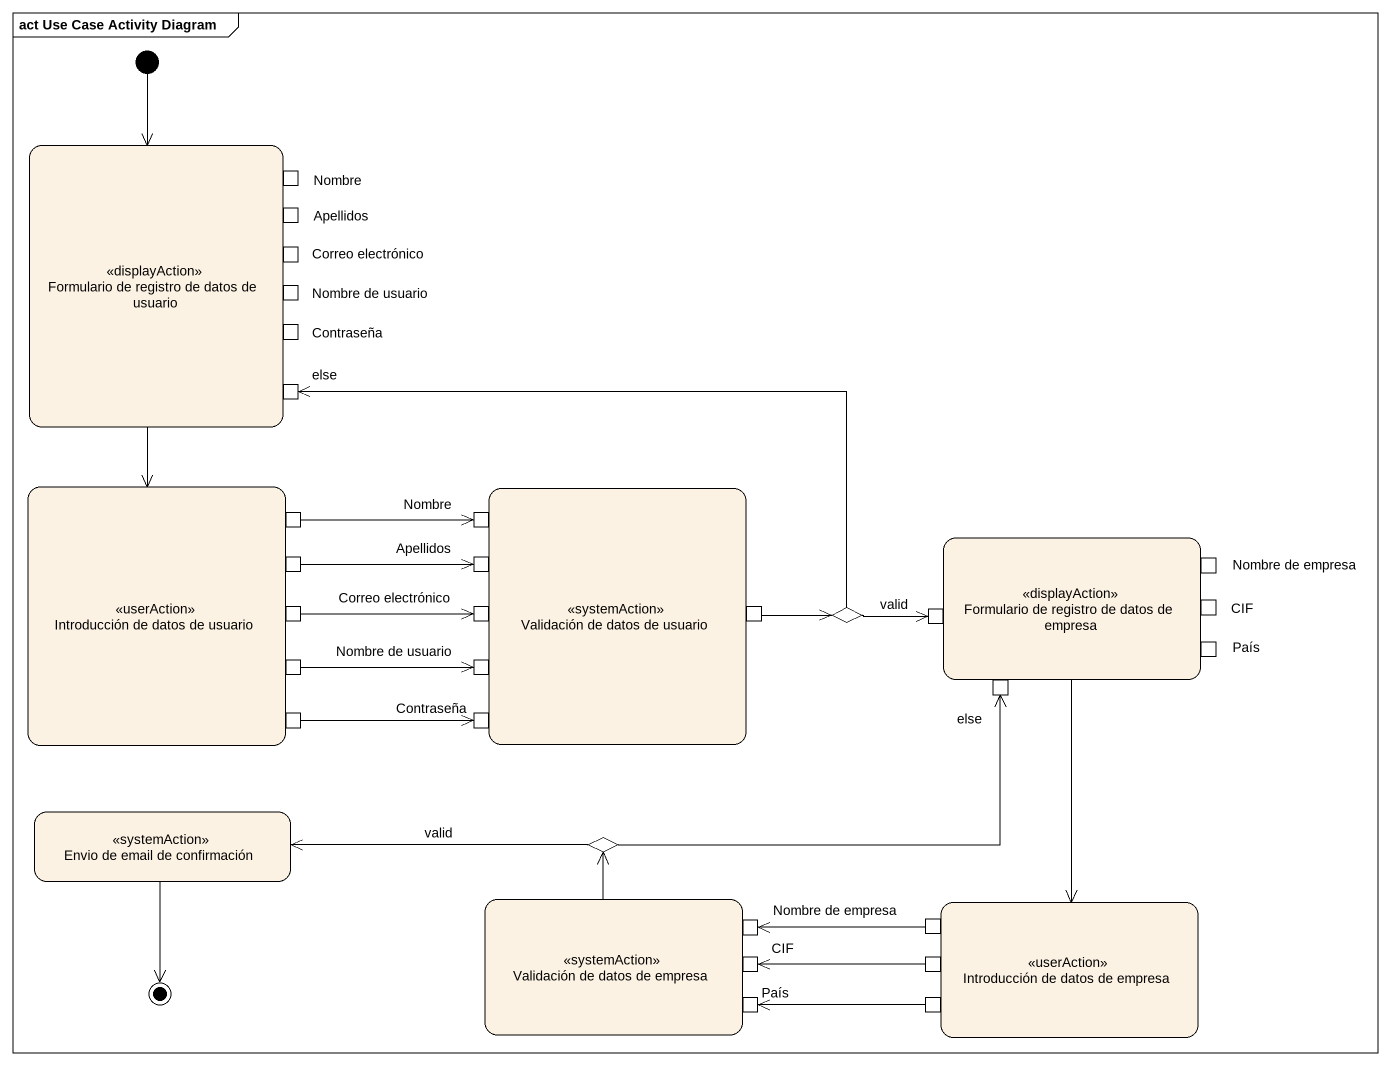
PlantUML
@startuml
mainframe act Use Case Activity Diagram
hide empty description
state "Formulario de registro de datos de usuario" as Formulario_de_registro_de <<displayAction>> {
  state Nombre <<inputPin>>
  state Apellidos <<inputPin>>
  state "Correo electrónico" as Correo_electrónico <<inputPin>>
  state "Nombre de usuario" as Nombre_de_usuario <<inputPin>>
  state Contraseña <<inputPin>>
  state "else" as else_ <<inputPin>>
}
state "Introducción de datos de usuario" as Introducción_de_datos_de <<userAction>> {
  state pin1 <<outputPin>>
  state pin2 <<outputPin>>
  state pin3 <<outputPin>>
  state pin6 <<outputPin>>
  state pin7 <<outputPin>>
}
state "Validación de datos de usuario" as Validación_de_datos_de <<systemAction>> {
  state "Nombre" as Nombre_2 <<inputPin>>
  state "Apellidos" as Apellidos_2 <<inputPin>>
  state "Correo electrónico" as Correo_electrónico_2 <<inputPin>>
  state pin4 <<outputPin>>
  state "Nombre de usuario" as Nombre_de_usuario_2 <<inputPin>>
  state "Contraseña" as Contraseña_2 <<inputPin>>
}
state "Formulario de registro de datos de empresa" as Formulario_de_registro_de_2 <<displayAction>> {
  state "Nombre de empresa" as Nombre_de_empresa <<inputPin>>
  state pin5 <<inputPin>>
  state CIF <<inputPin>>
  state "else" as else__2 <<inputPin>>
  state País <<inputPin>>
}
state choice1 <<choice>>
state "Envio de email de confirmación" as Envio_de_email_de <<systemAction>>
state choice2 <<choice>>
state "Validación de datos de empresa" as Validación_de_datos_de_2 <<systemAction>> {
  state "Nombre de empresa" as Nombre_de_empresa_2 <<inputPin>>
  state "CIF" as CIF_2 <<inputPin>>
  state "País" as País_2 <<inputPin>>
}
state "Introducción de datos de empresa" as Introducción_de_datos_de_2 <<userAction>> {
  state pin8 <<outputPin>>
  state pin9 <<outputPin>>
  state pin10 <<outputPin>>
}
[*] --> Formulario_de_registro_de
Formulario_de_registro_de --> Introducción_de_datos_de
pin1 -right-> Nombre_2
pin2 -right-> Apellidos_2
Formulario_de_registro_de_2 --> Introducción_de_datos_de_2
pin3 -right-> Correo_electrónico_2
pin4 -right-> choice1
choice1 -left-> else_
choice1 -right-> pin5 : valid
pin6 -right-> Nombre_de_usuario_2
pin7 -right-> Contraseña_2
choice2 -right-> else__2
choice2 -left-> Envio_de_email_de : valid
Validación_de_datos_de_2 -up-> choice2
pin8 -left-> Nombre_de_empresa_2
pin9 -left-> CIF_2
pin10 -left-> País_2
Envio_de_email_de --> [*]
@enduml
